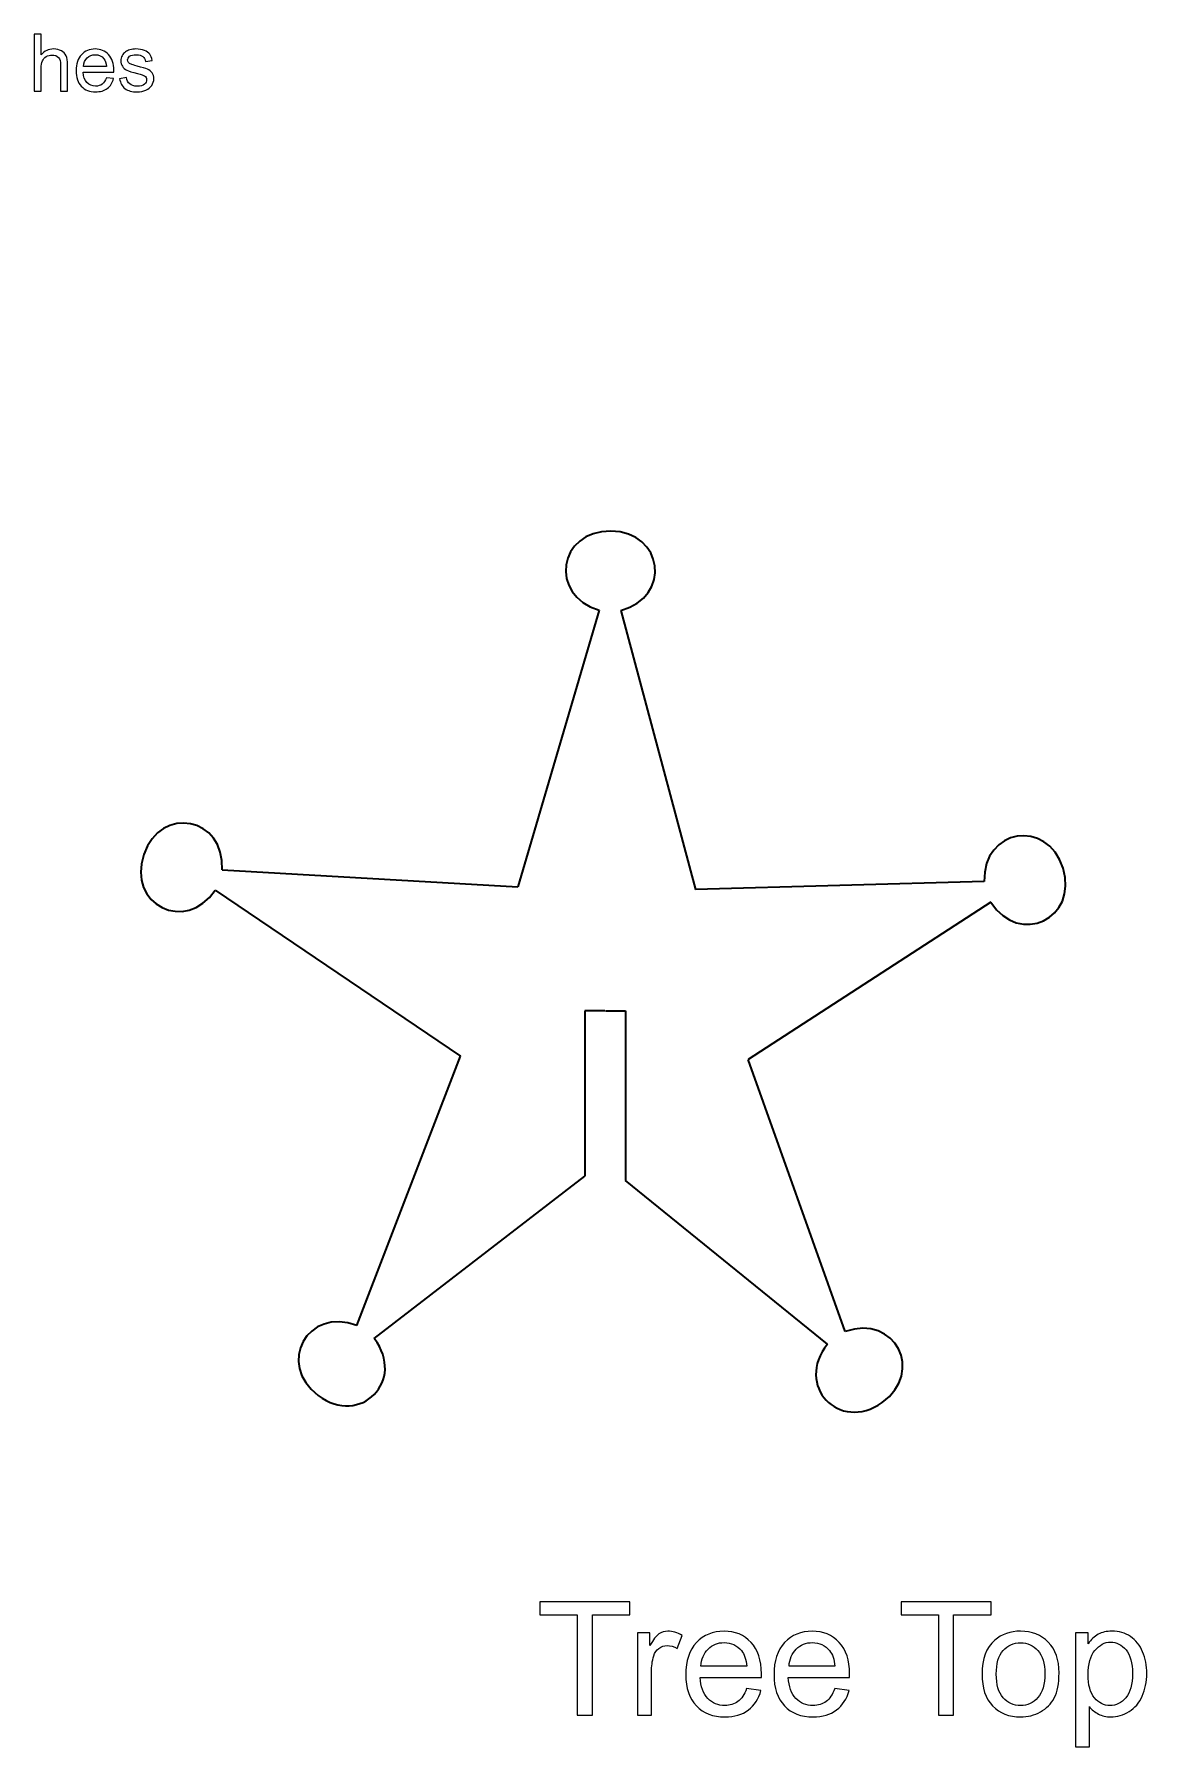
# Model space of a CAD drawing. Header units: centimetres. Extents: x -208 to 206, y -104 to 104.
# Drawn here: x 165.02 to 176.11, y 51.58 to 68.64 of the extents above; entities that cross this region are included whole.
import ezdxf

# ---------------------------------------------------------------- set-up
doc = ezdxf.new("R2010")
doc.units = ezdxf.units.CM
doc.header["$MEASUREMENT"] = 0
doc.layers.add('#Layer 1', color=7, linetype='Continuous')

msp = doc.modelspace()

# ---------------------------------------------------------------- linework, layer by layer
at = {"layer": '#Layer 1', "color": 8}
for points, knots in [([(165.01884, 68.07898), (165.01884, 68.07898), (165.01884, 68.64465), (165.01884, 68.64465), (165.01884, 68.64465), (165.01884, 68.64465), (165.08837, 68.64465), (165.08837, 68.64465), (165.08837, 68.64465), (165.08837, 68.64465), (165.08837, 68.44108), (165.08837, 68.44108), (165.08837, 68.44108), (165.12063, 68.47887), (165.16131, 68.4977), (165.21056, 68.4977), (165.21056, 68.4977), (165.24071, 68.4977), (165.26692, 68.49178), (165.2893, 68.47979), (165.2893, 68.47979), (165.31155, 68.46781), (165.32748, 68.45135), (165.3371, 68.43028), (165.3371, 68.43028), (165.34671, 68.40922), (165.35145, 68.37854), (165.35145, 68.33851), (165.35145, 68.33851), (165.35145, 68.33851), (165.35145, 68.07898), (165.35145, 68.07898), (165.35145, 68.07898), (165.35145, 68.07898), (165.28193, 68.07898), (165.28193, 68.07898), (165.28193, 68.07898), (165.28193, 68.07898), (165.28193, 68.33824), (165.28193, 68.33824), (165.28193, 68.33824), (165.28193, 68.37287), (165.27442, 68.39816), (165.25954, 68.41396), (165.25954, 68.41396), (165.24453, 68.42976), (165.22346, 68.43766), (165.19607, 68.43766), (165.19607, 68.43766), (165.17567, 68.43766), (165.15644, 68.43239), (165.1384, 68.42173), (165.1384, 68.42173), (165.12036, 68.41106), (165.10759, 68.39658), (165.09982, 68.37827), (165.09982, 68.37827), (165.09218, 68.3601), (165.08837, 68.33495), (165.08837, 68.30282), (165.08837, 68.30282), (165.08837, 68.30282), (165.08837, 68.07898), (165.08837, 68.07898), (165.08837, 68.07898), (165.08837, 68.07898), (165.01884, 68.07898), (165.01884, 68.07898)], [0, 0, 0, 0, 0.05555556, 0.05555556, 0.05555556, 0.05555556, 0.11111111, 0.11111111, 0.11111111, 0.11111111, 0.16666667, 0.16666667, 0.16666667, 0.16666667, 0.22222222, 0.22222222, 0.22222222, 0.22222222, 0.27777778, 0.27777778, 0.27777778, 0.27777778, 0.33333333, 0.33333333, 0.33333333, 0.33333333, 0.38888889, 0.38888889, 0.38888889, 0.38888889, 0.44444444, 0.44444444, 0.44444444, 0.44444444, 0.5, 0.5, 0.5, 0.5, 0.55555556, 0.55555556, 0.55555556, 0.55555556, 0.61111111, 0.61111111, 0.61111111, 0.61111111, 0.66666667, 0.66666667, 0.66666667, 0.66666667, 0.72222222, 0.72222222, 0.72222222, 0.72222222, 0.77777778, 0.77777778, 0.77777778, 0.77777778, 0.83333333, 0.83333333, 0.83333333, 0.83333333, 0.88888889, 0.88888889, 0.88888889, 0.88888889, 1, 1, 1, 1]), ([(165.73791, 68.21171), (165.73791, 68.21171), (165.8098, 68.20223), (165.8098, 68.20223), (165.8098, 68.20223), (165.79861, 68.16049), (165.77767, 68.12796), (165.74712, 68.10492), (165.74712, 68.10492), (165.71658, 68.08188), (165.6776, 68.07029), (165.63007, 68.07029), (165.63007, 68.07029), (165.57029, 68.07029), (165.52288, 68.08872), (165.48786, 68.12559), (165.48786, 68.12559), (165.45283, 68.16233), (165.43532, 68.21408), (165.43532, 68.28057), (165.43532, 68.28057), (165.43532, 68.34931), (165.45297, 68.40276), (165.48839, 68.44069), (165.48839, 68.44069), (165.52381, 68.47874), (165.56976, 68.4977), (165.62625, 68.4977), (165.62625, 68.4977), (165.68089, 68.4977), (165.72553, 68.47914), (165.76016, 68.44187), (165.76016, 68.44187), (165.79479, 68.40461), (165.81217, 68.3522), (165.81217, 68.28465), (165.81217, 68.28465), (165.81217, 68.28057), (165.81204, 68.27438), (165.81178, 68.26622), (165.81178, 68.26622), (165.81178, 68.26622), (165.50643, 68.26622), (165.50643, 68.26622), (165.50643, 68.26622), (165.50906, 68.22132), (165.5217, 68.18682), (165.54461, 68.16299), (165.54461, 68.16299), (165.56739, 68.13915), (165.59596, 68.12717), (165.63007, 68.12717), (165.63007, 68.12717), (165.65548, 68.12717), (165.67721, 68.13389), (165.69511, 68.14732), (165.69511, 68.14732), (165.71315, 68.16075), (165.72737, 68.18221), (165.73791, 68.21171)], [0, 0, 0, 0, 0.0625, 0.0625, 0.0625, 0.0625, 0.125, 0.125, 0.125, 0.125, 0.1875, 0.1875, 0.1875, 0.1875, 0.25, 0.25, 0.25, 0.25, 0.3125, 0.3125, 0.3125, 0.3125, 0.375, 0.375, 0.375, 0.375, 0.4375, 0.4375, 0.4375, 0.4375, 0.5, 0.5, 0.5, 0.5, 0.5625, 0.5625, 0.5625, 0.5625, 0.625, 0.625, 0.625, 0.625, 0.6875, 0.6875, 0.6875, 0.6875, 0.75, 0.75, 0.75, 0.75, 0.8125, 0.8125, 0.8125, 0.8125, 0.875, 0.875, 0.875, 0.875, 1, 1, 1, 1]), ([(165.86997, 68.20144), (165.86997, 68.20144), (165.9387, 68.2125), (165.9387, 68.2125), (165.9387, 68.2125), (165.94252, 68.18498), (165.95332, 68.16391), (165.97096, 68.14916), (165.97096, 68.14916), (165.98861, 68.13455), (166.01336, 68.12717), (166.04497, 68.12717), (166.04497, 68.12717), (166.07696, 68.12717), (166.10066, 68.13362), (166.1162, 68.14666), (166.1162, 68.14666), (166.13161, 68.15956), (166.13937, 68.17484), (166.13937, 68.19235), (166.13937, 68.19235), (166.13937, 68.20802), (166.1324, 68.2204), (166.11857, 68.22935), (166.11857, 68.22935), (166.10883, 68.23554), (166.08513, 68.24331), (166.04747, 68.25292), (166.04747, 68.25292), (165.99664, 68.26569), (165.96148, 68.27675), (165.94173, 68.2861), (165.94173, 68.2861), (165.92211, 68.29558), (165.90723, 68.30849), (165.8971, 68.32508), (165.8971, 68.32508), (165.88696, 68.34154), (165.88182, 68.35984), (165.88182, 68.37985), (165.88182, 68.37985), (165.88182, 68.39816), (165.88604, 68.41501), (165.89433, 68.43055), (165.89433, 68.43055), (165.90276, 68.44609), (165.91408, 68.45899), (165.92843, 68.46926), (165.92843, 68.46926), (165.93923, 68.47716), (165.95398, 68.48388), (165.97254, 68.48941), (165.97254, 68.48941), (165.99124, 68.49494), (166.01113, 68.4977), (166.03246, 68.4977), (166.03246, 68.4977), (166.06458, 68.4977), (166.09276, 68.49309), (166.11699, 68.48374), (166.11699, 68.48374), (166.14135, 68.47453), (166.15926, 68.46189), (166.17084, 68.44609), (166.17084, 68.44609), (166.1823, 68.43015), (166.19033, 68.40895), (166.19468, 68.38236), (166.19468, 68.38236), (166.19468, 68.38236), (166.12673, 68.37287), (166.12673, 68.37287), (166.12673, 68.37287), (166.12371, 68.39421), (166.11475, 68.41093), (166.1, 68.42291), (166.1, 68.42291), (166.08526, 68.43489), (166.06445, 68.44082), (166.03746, 68.44082), (166.03746, 68.44082), (166.00573, 68.44082), (165.98295, 68.43555), (165.96938, 68.42502), (165.96938, 68.42502), (165.95582, 68.41448), (165.94898, 68.40211), (165.94898, 68.38802), (165.94898, 68.38802), (165.94898, 68.37906), (165.95174, 68.3709), (165.9574, 68.36366), (165.9574, 68.36366), (165.96306, 68.35628), (165.97189, 68.3501), (165.984, 68.34522), (165.984, 68.34522), (165.99098, 68.34259), (166.01126, 68.33666), (166.04523, 68.32745), (166.04523, 68.32745), (166.09421, 68.31441), (166.12845, 68.30361), (166.14793, 68.29532), (166.14793, 68.29532), (166.16742, 68.28702), (166.1827, 68.27478), (166.19376, 68.25898), (166.19376, 68.25898), (166.20495, 68.24304), (166.21048, 68.22329), (166.21048, 68.19959), (166.21048, 68.19959), (166.21048, 68.17655), (166.20376, 68.15482), (166.1902, 68.13441), (166.1902, 68.13441), (166.17664, 68.11401), (166.15715, 68.0982), (166.13174, 68.08701), (166.13174, 68.08701), (166.10619, 68.07582), (166.07736, 68.07029), (166.04523, 68.07029), (166.04523, 68.07029), (165.99203, 68.07029), (165.95135, 68.08135), (165.92343, 68.10334), (165.92343, 68.10334), (165.89552, 68.12546), (165.87774, 68.15812), (165.86997, 68.20144)], [0, 0, 0, 0, 0.02941176, 0.02941176, 0.02941176, 0.02941176, 0.05882353, 0.05882353, 0.05882353, 0.05882353, 0.08823529, 0.08823529, 0.08823529, 0.08823529, 0.11764706, 0.11764706, 0.11764706, 0.11764706, 0.14705882, 0.14705882, 0.14705882, 0.14705882, 0.17647059, 0.17647059, 0.17647059, 0.17647059, 0.20588235, 0.20588235, 0.20588235, 0.20588235, 0.23529412, 0.23529412, 0.23529412, 0.23529412, 0.26470588, 0.26470588, 0.26470588, 0.26470588, 0.29411765, 0.29411765, 0.29411765, 0.29411765, 0.32352941, 0.32352941, 0.32352941, 0.32352941, 0.35294118, 0.35294118, 0.35294118, 0.35294118, 0.38235294, 0.38235294, 0.38235294, 0.38235294, 0.41176471, 0.41176471, 0.41176471, 0.41176471, 0.44117647, 0.44117647, 0.44117647, 0.44117647, 0.47058824, 0.47058824, 0.47058824, 0.47058824, 0.5, 0.5, 0.5, 0.5, 0.52941176, 0.52941176, 0.52941176, 0.52941176, 0.55882353, 0.55882353, 0.55882353, 0.55882353, 0.58823529, 0.58823529, 0.58823529, 0.58823529, 0.61764706, 0.61764706, 0.61764706, 0.61764706, 0.64705882, 0.64705882, 0.64705882, 0.64705882, 0.67647059, 0.67647059, 0.67647059, 0.67647059, 0.70588235, 0.70588235, 0.70588235, 0.70588235, 0.73529412, 0.73529412, 0.73529412, 0.73529412, 0.76470588, 0.76470588, 0.76470588, 0.76470588, 0.79411765, 0.79411765, 0.79411765, 0.79411765, 0.82352941, 0.82352941, 0.82352941, 0.82352941, 0.85294118, 0.85294118, 0.85294118, 0.85294118, 0.88235294, 0.88235294, 0.88235294, 0.88235294, 0.91176471, 0.91176471, 0.91176471, 0.91176471, 0.94117647, 0.94117647, 0.94117647, 0.94117647, 1, 1, 1, 1]), ([(165.51038, 68.3231), (165.51038, 68.3231), (165.7387, 68.3231), (165.7387, 68.3231), (165.7387, 68.3231), (165.73567, 68.3576), (165.72685, 68.38341), (165.71249, 68.40066), (165.71249, 68.40066), (165.6905, 68.42739), (165.6618, 68.44082), (165.62664, 68.44082), (165.62664, 68.44082), (165.59478, 68.44082), (165.56805, 68.43015), (165.54632, 68.40882), (165.54632, 68.40882), (165.52473, 68.38749), (165.51275, 68.35892), (165.51038, 68.3231)], [0, 0, 0, 0, 0.16666667, 0.16666667, 0.16666667, 0.16666667, 0.33333333, 0.33333333, 0.33333333, 0.33333333, 0.5, 0.5, 0.5, 0.5, 0.66666667, 0.66666667, 0.66666667, 0.66666667, 1, 1, 1, 1]), ([(170.43181, 51.89025), (170.43181, 51.89025), (170.43181, 52.88901), (170.43181, 52.88901), (170.43181, 52.88901), (170.43181, 52.88901), (170.05886, 52.88901), (170.05886, 52.88901), (170.05886, 52.88901), (170.05886, 52.88901), (170.05886, 53.02176), (170.05886, 53.02176), (170.05886, 53.02176), (170.05886, 53.02176), (170.9549, 53.02176), (170.9549, 53.02176), (170.9549, 53.02176), (170.9549, 53.02176), (170.9549, 52.88901), (170.9549, 52.88901), (170.9549, 52.88901), (170.9549, 52.88901), (170.58194, 52.88901), (170.58194, 52.88901), (170.58194, 52.88901), (170.58194, 52.88901), (170.58194, 51.89025), (170.58194, 51.89025), (170.58194, 51.89025), (170.58194, 51.89025), (170.43181, 51.89025), (170.43181, 51.89025)], [0, 0, 0, 0, 0.11111111, 0.11111111, 0.11111111, 0.11111111, 0.22222222, 0.22222222, 0.22222222, 0.22222222, 0.33333333, 0.33333333, 0.33333333, 0.33333333, 0.44444444, 0.44444444, 0.44444444, 0.44444444, 0.55555556, 0.55555556, 0.55555556, 0.55555556, 0.66666667, 0.66666667, 0.66666667, 0.66666667, 0.77777778, 0.77777778, 0.77777778, 0.77777778, 1, 1, 1, 1]), ([(174.03309, 51.89025), (174.03309, 51.89025), (174.03309, 52.88901), (174.03309, 52.88901), (174.03309, 52.88901), (174.03309, 52.88901), (173.66014, 52.88901), (173.66014, 52.88901), (173.66014, 52.88901), (173.66014, 52.88901), (173.66014, 53.02176), (173.66014, 53.02176), (173.66014, 53.02176), (173.66014, 53.02176), (174.55618, 53.02176), (174.55618, 53.02176), (174.55618, 53.02176), (174.55618, 53.02176), (174.55618, 52.88901), (174.55618, 52.88901), (174.55618, 52.88901), (174.55618, 52.88901), (174.18322, 52.88901), (174.18322, 52.88901), (174.18322, 52.88901), (174.18322, 52.88901), (174.18322, 51.89025), (174.18322, 51.89025), (174.18322, 51.89025), (174.18322, 51.89025), (174.03309, 51.89025), (174.03309, 51.89025)], [0, 0, 0, 0, 0.11111111, 0.11111111, 0.11111111, 0.11111111, 0.22222222, 0.22222222, 0.22222222, 0.22222222, 0.33333333, 0.33333333, 0.33333333, 0.33333333, 0.44444444, 0.44444444, 0.44444444, 0.44444444, 0.55555556, 0.55555556, 0.55555556, 0.55555556, 0.66666667, 0.66666667, 0.66666667, 0.66666667, 0.77777778, 0.77777778, 0.77777778, 0.77777778, 1, 1, 1, 1]), ([(171.0318, 51.89025), (171.0318, 51.89025), (171.0318, 52.71044), (171.0318, 52.71044), (171.0318, 52.71044), (171.0318, 52.71044), (171.15665, 52.71044), (171.15665, 52.71044), (171.15665, 52.71044), (171.15665, 52.71044), (171.15665, 52.5848), (171.15665, 52.5848), (171.15665, 52.5848), (171.18852, 52.64301), (171.21802, 52.68146), (171.24514, 52.6999), (171.24514, 52.6999), (171.27227, 52.7186), (171.30204, 52.72782), (171.33443, 52.72782), (171.33443, 52.72782), (171.38131, 52.72782), (171.42899, 52.71307), (171.47745, 52.68383), (171.47745, 52.68383), (171.47745, 52.68383), (171.42793, 52.55556), (171.42793, 52.55556), (171.42793, 52.55556), (171.39422, 52.57453), (171.36051, 52.58401), (171.32679, 52.58401), (171.32679, 52.58401), (171.2965, 52.58401), (171.26938, 52.57479), (171.24541, 52.55662), (171.24541, 52.55662), (171.22144, 52.53844), (171.20432, 52.51316), (171.19405, 52.48076), (171.19405, 52.48076), (171.17851, 52.43151), (171.17087, 52.37752), (171.17087, 52.31878), (171.17087, 52.31878), (171.17087, 52.31878), (171.17087, 51.89025), (171.17087, 51.89025), (171.17087, 51.89025), (171.17087, 51.89025), (171.0318, 51.89025), (171.0318, 51.89025)], [0, 0, 0, 0, 0.07142857, 0.07142857, 0.07142857, 0.07142857, 0.14285714, 0.14285714, 0.14285714, 0.14285714, 0.21428571, 0.21428571, 0.21428571, 0.21428571, 0.28571429, 0.28571429, 0.28571429, 0.28571429, 0.35714286, 0.35714286, 0.35714286, 0.35714286, 0.42857143, 0.42857143, 0.42857143, 0.42857143, 0.5, 0.5, 0.5, 0.5, 0.57142857, 0.57142857, 0.57142857, 0.57142857, 0.64285714, 0.64285714, 0.64285714, 0.64285714, 0.71428571, 0.71428571, 0.71428571, 0.71428571, 0.78571429, 0.78571429, 0.78571429, 0.78571429, 0.85714286, 0.85714286, 0.85714286, 0.85714286, 1, 1, 1, 1]), ([(172.11906, 52.15574), (172.11906, 52.15574), (172.26287, 52.13678), (172.26287, 52.13678), (172.26287, 52.13678), (172.24049, 52.05329), (172.19861, 51.98823), (172.1375, 51.94214), (172.1375, 51.94214), (172.0764, 51.89604), (171.99843, 51.87287), (171.90335, 51.87287), (171.90335, 51.87287), (171.78377, 51.87287), (171.68895, 51.90974), (171.61889, 51.98349), (171.61889, 51.98349), (171.54883, 52.05697), (171.5138, 52.16048), (171.5138, 52.2935), (171.5138, 52.2935), (171.5138, 52.43098), (171.5491, 52.53792), (171.61995, 52.61377), (171.61995, 52.61377), (171.6908, 52.68989), (171.78272, 52.72782), (171.89571, 52.72782), (171.89571, 52.72782), (172.00502, 52.72782), (172.09431, 52.69068), (172.16358, 52.61614), (172.16358, 52.61614), (172.23285, 52.54161), (172.26761, 52.43678), (172.26761, 52.30166), (172.26761, 52.30166), (172.26761, 52.2935), (172.26735, 52.28112), (172.26682, 52.26479), (172.26682, 52.26479), (172.26682, 52.26479), (171.65603, 52.26479), (171.65603, 52.26479), (171.65603, 52.26479), (171.6613, 52.17497), (171.68658, 52.10596), (171.73241, 52.05829), (171.73241, 52.05829), (171.77798, 52.01062), (171.83513, 51.98665), (171.90335, 51.98665), (171.90335, 51.98665), (171.95418, 51.98665), (171.99764, 52.00008), (172.03346, 52.02695), (172.03346, 52.02695), (172.06955, 52.05381), (172.09799, 52.09675), (172.11906, 52.15574)], [0, 0, 0, 0, 0.0625, 0.0625, 0.0625, 0.0625, 0.125, 0.125, 0.125, 0.125, 0.1875, 0.1875, 0.1875, 0.1875, 0.25, 0.25, 0.25, 0.25, 0.3125, 0.3125, 0.3125, 0.3125, 0.375, 0.375, 0.375, 0.375, 0.4375, 0.4375, 0.4375, 0.4375, 0.5, 0.5, 0.5, 0.5, 0.5625, 0.5625, 0.5625, 0.5625, 0.625, 0.625, 0.625, 0.625, 0.6875, 0.6875, 0.6875, 0.6875, 0.75, 0.75, 0.75, 0.75, 0.8125, 0.8125, 0.8125, 0.8125, 0.875, 0.875, 0.875, 0.875, 1, 1, 1, 1]), ([(171.66393, 52.37857), (171.66393, 52.37857), (172.12064, 52.37857), (172.12064, 52.37857), (172.12064, 52.37857), (172.11459, 52.44758), (172.09694, 52.4992), (172.06823, 52.5337), (172.06823, 52.5337), (172.02425, 52.58717), (171.96683, 52.61404), (171.8965, 52.61404), (171.8965, 52.61404), (171.83276, 52.61404), (171.7793, 52.5927), (171.73584, 52.55003), (171.73584, 52.55003), (171.69264, 52.50736), (171.66867, 52.45021), (171.66393, 52.37857)], [0, 0, 0, 0, 0.16666667, 0.16666667, 0.16666667, 0.16666667, 0.33333333, 0.33333333, 0.33333333, 0.33333333, 0.5, 0.5, 0.5, 0.5, 0.66666667, 0.66666667, 0.66666667, 0.66666667, 1, 1, 1, 1]), ([(172.99798, 52.15574), (172.99798, 52.15574), (173.14179, 52.13678), (173.14179, 52.13678), (173.14179, 52.13678), (173.11941, 52.05329), (173.07753, 51.98823), (173.01642, 51.94214), (173.01642, 51.94214), (172.95532, 51.89604), (172.87735, 51.87287), (172.78227, 51.87287), (172.78227, 51.87287), (172.66269, 51.87287), (172.56787, 51.90974), (172.49781, 51.98349), (172.49781, 51.98349), (172.42775, 52.05697), (172.39272, 52.16048), (172.39272, 52.2935), (172.39272, 52.2935), (172.39272, 52.43098), (172.42802, 52.53792), (172.49887, 52.61377), (172.49887, 52.61377), (172.56972, 52.68989), (172.66164, 52.72782), (172.77463, 52.72782), (172.77463, 52.72782), (172.88394, 52.72782), (172.97323, 52.69068), (173.0425, 52.61614), (173.0425, 52.61614), (173.11177, 52.54161), (173.14653, 52.43678), (173.14653, 52.30166), (173.14653, 52.30166), (173.14653, 52.2935), (173.14627, 52.28112), (173.14574, 52.26479), (173.14574, 52.26479), (173.14574, 52.26479), (172.53495, 52.26479), (172.53495, 52.26479), (172.53495, 52.26479), (172.54022, 52.17497), (172.5655, 52.10596), (172.61133, 52.05829), (172.61133, 52.05829), (172.6569, 52.01062), (172.71405, 51.98665), (172.78227, 51.98665), (172.78227, 51.98665), (172.8331, 51.98665), (172.87656, 52.00008), (172.91238, 52.02695), (172.91238, 52.02695), (172.94847, 52.05381), (172.97691, 52.09675), (172.99798, 52.15574)], [0, 0, 0, 0, 0.0625, 0.0625, 0.0625, 0.0625, 0.125, 0.125, 0.125, 0.125, 0.1875, 0.1875, 0.1875, 0.1875, 0.25, 0.25, 0.25, 0.25, 0.3125, 0.3125, 0.3125, 0.3125, 0.375, 0.375, 0.375, 0.375, 0.4375, 0.4375, 0.4375, 0.4375, 0.5, 0.5, 0.5, 0.5, 0.5625, 0.5625, 0.5625, 0.5625, 0.625, 0.625, 0.625, 0.625, 0.6875, 0.6875, 0.6875, 0.6875, 0.75, 0.75, 0.75, 0.75, 0.8125, 0.8125, 0.8125, 0.8125, 0.875, 0.875, 0.875, 0.875, 1, 1, 1, 1]), ([(172.54285, 52.37857), (172.54285, 52.37857), (172.99956, 52.37857), (172.99956, 52.37857), (172.99956, 52.37857), (172.99351, 52.44758), (172.97586, 52.4992), (172.94715, 52.5337), (172.94715, 52.5337), (172.90317, 52.58717), (172.84575, 52.61404), (172.77542, 52.61404), (172.77542, 52.61404), (172.71168, 52.61404), (172.65822, 52.5927), (172.61476, 52.55003), (172.61476, 52.55003), (172.57156, 52.50736), (172.54759, 52.45021), (172.54285, 52.37857)], [0, 0, 0, 0, 0.16666667, 0.16666667, 0.16666667, 0.16666667, 0.33333333, 0.33333333, 0.33333333, 0.33333333, 0.5, 0.5, 0.5, 0.5, 0.66666667, 0.66666667, 0.66666667, 0.66666667, 1, 1, 1, 1]), ([(174.4661, 52.30034), (174.4661, 52.45179), (174.50824, 52.56399), (174.59279, 52.63695), (174.59279, 52.63695), (174.66311, 52.69753), (174.74924, 52.72782), (174.85065, 52.72782), (174.85065, 52.72782), (174.96311, 52.72782), (175.0553, 52.69095), (175.12694, 52.6172), (175.12694, 52.6172), (175.19832, 52.54371), (175.23414, 52.44178), (175.23414, 52.31193), (175.23414, 52.31193), (175.23414, 52.20658), (175.21833, 52.12387), (175.18673, 52.06356), (175.18673, 52.06356), (175.15512, 52.00324), (175.10903, 51.95636), (175.04845, 51.92291), (175.04845, 51.92291), (174.98813, 51.88946), (174.92202, 51.87287), (174.85065, 51.87287), (174.85065, 51.87287), (174.73581, 51.87287), (174.6431, 51.90948), (174.57225, 51.98296), (174.57225, 51.98296), (174.50139, 52.05645), (174.4661, 52.16233), (174.4661, 52.30034)], [0, 0, 0, 0, 0.1, 0.1, 0.1, 0.1, 0.2, 0.2, 0.2, 0.2, 0.3, 0.3, 0.3, 0.3, 0.4, 0.4, 0.4, 0.4, 0.5, 0.5, 0.5, 0.5, 0.6, 0.6, 0.6, 0.6, 0.7, 0.7, 0.7, 0.7, 0.8, 0.8, 0.8, 0.8, 1, 1, 1, 1]), ([(174.60833, 52.30008), (174.60833, 52.19525), (174.63124, 52.11676), (174.67707, 52.06488), (174.67707, 52.06488), (174.72317, 52.01272), (174.78085, 51.98665), (174.85065, 51.98665), (174.85065, 51.98665), (174.91965, 51.98665), (174.97707, 52.01272), (175.02316, 52.06514), (175.02316, 52.06514), (175.06899, 52.11755), (175.09191, 52.19736), (175.09191, 52.30456), (175.09191, 52.30456), (175.09191, 52.4057), (175.06873, 52.48234), (175.02264, 52.53423), (175.02264, 52.53423), (174.97654, 52.58638), (174.91913, 52.61246), (174.85065, 52.61246), (174.85065, 52.61246), (174.78085, 52.61246), (174.72317, 52.58664), (174.67707, 52.53476), (174.67707, 52.53476), (174.63124, 52.48287), (174.60833, 52.40464), (174.60833, 52.30008)], [0, 0, 0, 0, 0.11111111, 0.11111111, 0.11111111, 0.11111111, 0.22222222, 0.22222222, 0.22222222, 0.22222222, 0.33333333, 0.33333333, 0.33333333, 0.33333333, 0.44444444, 0.44444444, 0.44444444, 0.44444444, 0.55555556, 0.55555556, 0.55555556, 0.55555556, 0.66666667, 0.66666667, 0.66666667, 0.66666667, 0.77777778, 0.77777778, 0.77777778, 0.77777778, 1, 1, 1, 1]), ([(175.39717, 51.57577), (175.39717, 51.57577), (175.39717, 52.71044), (175.39717, 52.71044), (175.39717, 52.71044), (175.39717, 52.71044), (175.5236, 52.71044), (175.5236, 52.71044), (175.5236, 52.71044), (175.5236, 52.71044), (175.5236, 52.60271), (175.5236, 52.60271), (175.5236, 52.60271), (175.55336, 52.64433), (175.58707, 52.67567), (175.62474, 52.69648), (175.62474, 52.69648), (175.66214, 52.71728), (175.7077, 52.72782), (175.76117, 52.72782), (175.76117, 52.72782), (175.83123, 52.72782), (175.89286, 52.70991), (175.94633, 52.67383), (175.94633, 52.67383), (175.9998, 52.638), (176.0401, 52.58717), (176.06749, 52.52185), (176.06749, 52.52185), (176.09462, 52.45627), (176.10832, 52.38463), (176.10832, 52.3064), (176.10832, 52.3064), (176.10832, 52.22291), (176.0933, 52.14758), (176.06328, 52.08042), (176.06328, 52.08042), (176.03325, 52.01351), (175.98953, 51.96215), (175.93211, 51.92633), (175.93211, 51.92633), (175.87495, 51.89078), (175.81464, 51.87287), (175.75143, 51.87287), (175.75143, 51.87287), (175.70507, 51.87287), (175.66346, 51.88261), (175.62684, 51.9021), (175.62684, 51.9021), (175.58997, 51.92159), (175.55994, 51.94609), (175.53624, 51.97585), (175.53624, 51.97585), (175.53624, 51.97585), (175.53624, 51.57577), (175.53624, 51.57577), (175.53624, 51.57577), (175.53624, 51.57577), (175.39717, 51.57577), (175.39717, 51.57577)], [0, 0, 0, 0, 0.0625, 0.0625, 0.0625, 0.0625, 0.125, 0.125, 0.125, 0.125, 0.1875, 0.1875, 0.1875, 0.1875, 0.25, 0.25, 0.25, 0.25, 0.3125, 0.3125, 0.3125, 0.3125, 0.375, 0.375, 0.375, 0.375, 0.4375, 0.4375, 0.4375, 0.4375, 0.5, 0.5, 0.5, 0.5, 0.5625, 0.5625, 0.5625, 0.5625, 0.625, 0.625, 0.625, 0.625, 0.6875, 0.6875, 0.6875, 0.6875, 0.75, 0.75, 0.75, 0.75, 0.8125, 0.8125, 0.8125, 0.8125, 0.875, 0.875, 0.875, 0.875, 1, 1, 1, 1]), ([(175.5236, 52.29534), (175.5236, 52.19025), (175.54493, 52.11255), (175.58734, 52.06224), (175.58734, 52.06224), (175.63, 52.01193), (175.68163, 51.98665), (175.74221, 51.98665), (175.74221, 51.98665), (175.80384, 51.98665), (175.85652, 52.01272), (175.90024, 52.06488), (175.90024, 52.06488), (175.94423, 52.11703), (175.96609, 52.19762), (175.96609, 52.30693), (175.96609, 52.30693), (175.96609, 52.41123), (175.94475, 52.48919), (175.90182, 52.54108), (175.90182, 52.54108), (175.85889, 52.59297), (175.80779, 52.61878), (175.74827, 52.61878), (175.74827, 52.61878), (175.68927, 52.61878), (175.63712, 52.59112), (175.59181, 52.53607), (175.59181, 52.53607), (175.54625, 52.48076), (175.5236, 52.40069), (175.5236, 52.29534)], [0, 0, 0, 0, 0.11111111, 0.11111111, 0.11111111, 0.11111111, 0.22222222, 0.22222222, 0.22222222, 0.22222222, 0.33333333, 0.33333333, 0.33333333, 0.33333333, 0.44444444, 0.44444444, 0.44444444, 0.44444444, 0.55555556, 0.55555556, 0.55555556, 0.55555556, 0.66666667, 0.66666667, 0.66666667, 0.66666667, 0.77777778, 0.77777778, 0.77777778, 0.77777778, 1, 1, 1, 1])]:
    msp.add_open_spline(points, degree=3, knots=knots, dxfattribs=at)
at = {"layer": '#Layer 1', "lineweight": 35}
for points in [[(170.86606, 62.90196), (171.37409, 63.0377), (171.293, 63.68551), (170.76727, 63.692), (170.76727, 63.692), (170.24132, 63.69872), (170.14433, 63.05293), (170.64878, 62.90464)], [(166.8914, 60.31588), (166.92186, 60.84116), (166.27831, 60.96637), (166.10964, 60.46797), (166.10964, 60.46797), (165.94074, 59.96957), (166.52785, 59.67792), (166.82286, 60.1136)], [(174.55265, 59.99354), (174.83892, 59.55226), (175.43006, 59.82935), (175.2737, 60.33156), (175.2737, 60.33156), (175.11735, 60.83376), (174.47335, 60.72647), (174.48836, 60.20074)], [(168.23383, 55.77428), (167.74282, 55.96311), (167.42743, 55.39146), (167.84922, 55.07696), (167.84922, 55.07696), (168.27079, 54.76269), (168.72887, 55.22794), (168.40766, 55.64458)], [(172.92596, 55.58836), (172.59466, 55.18), (173.04087, 54.70333), (173.47028, 55.00708), (173.47028, 55.00708), (173.89969, 55.31104), (173.59863, 55.89031), (173.10314, 55.7138)]]:
    msp.add_open_spline(points, degree=3, knots=[0, 0, 0, 0, 0.33333333, 0.33333333, 0.33333333, 0.33333333, 1, 1, 1, 1], dxfattribs=at)
for points in [[(170.64878, 62.90464), (170.64878, 62.90464), (169.8379, 60.14541), (169.8379, 60.14541)], [(170.86606, 62.90196), (170.86606, 62.90196), (171.60906, 60.1192), (171.60906, 60.1192)], [(166.8914, 60.31588), (166.8914, 60.31588), (169.8379, 60.14541), (169.8379, 60.14541)], [(166.82286, 60.1136), (166.82286, 60.1136), (169.26647, 58.45847), (169.26647, 58.45847)], [(174.48836, 60.20074), (174.48836, 60.20074), (171.60906, 60.1192), (171.60906, 60.1192)], [(174.55265, 59.99354), (174.55265, 59.99354), (172.13591, 58.42688), (172.13591, 58.42688)], [(170.50698, 58.9105), (170.50698, 58.9105), (170.50698, 57.26231), (170.50698, 57.26231)], [(170.70791, 58.9105), (170.70791, 58.9105), (170.50698, 58.9105), (170.50698, 58.9105)], [(170.71172, 58.90916), (170.71172, 58.90916), (170.91265, 58.90916), (170.91265, 58.90916)], [(170.91265, 58.90916), (170.91265, 58.90916), (170.91265, 57.22132), (170.91265, 57.22132)], [(168.23383, 55.77428), (168.23383, 55.77428), (169.26647, 58.45847), (169.26647, 58.45847)], [(173.10314, 55.7138), (173.10314, 55.7138), (172.13591, 58.42688), (172.13591, 58.42688)], [(168.40766, 55.64458), (168.40766, 55.64458), (170.50698, 57.26231), (170.50698, 57.26231)], [(172.92596, 55.58836), (172.92596, 55.58836), (170.91265, 57.22132), (170.91265, 57.22132)]]:
    msp.add_open_spline(points, degree=3, dxfattribs=at)

doc.saveas('drawing.dxf')
